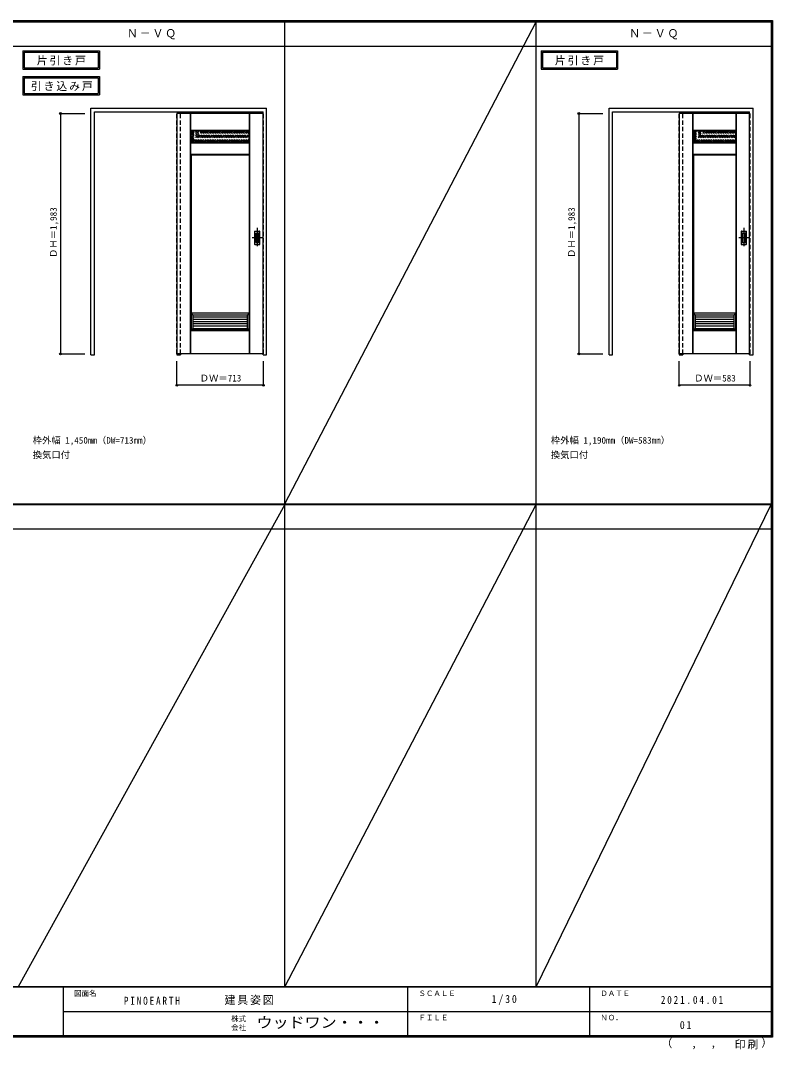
# Model space of a CAD drawing. Units: millimetres, scale not verified. Extents: x -6000 to 5700, y -4307 to 4175.
# Drawn here: x -502 to 5700, y -4307 to 4175 of the extents above; entities that cross this region are included whole.
import ezdxf
from ezdxf.enums import TextEntityAlignment as Align

# ---------------------------------------------------------------- set-up
doc = ezdxf.new("R2010")
doc.units = ezdxf.units.MM
doc.header["$LTSCALE"] = 30
doc.header["$PDMODE"] = 32
doc.header["$PDSIZE"] = 15
doc.linetypes.add('CHAIN1', pattern=[8, 5, -1, 1, -1])
doc.linetypes.add('DASHED1', pattern=[1.8, 1.2, -0.6])
for name, color, linetype in [('0-1_通り芯', 4, 'CHAIN1'), ('0-2_扉', 4, 'DASHED1'), ('0-3_仕上げ', 7, 'Continuous'), ('0-4_枠', 3, 'Continuous'), ('0-6_引手', 3, 'Continuous'), ('0-A_文字', 7, 'Continuous'), ('0-B_寸法', 7, 'Continuous'), ('0-C_ハッチ', 4, 'DASHED1'), ('F-1_枠', 6, 'Continuous'), ('F-A_文字', 7, 'Continuous')]:
    doc.layers.add(name, color=color, linetype=linetype)
doc.styles.add('ＭＳ ゴシック', font='')
doc.styles.get('ＭＳ ゴシック').set_extended_font_data('MS Gothic')

msp = doc.modelspace()

# ---------------------------------------------------------------- linework, layer by layer
at = {"layer": '0-1_通り芯'}
for p, q in [((1450, 2465), (1450, 2303)), ((5464, 2465), (5464, 2303)), ((1491, 2384), (1409, 2384)), ((5505, 2384), (5423, 2384))]:
    msp.add_line(p, q, dxfattribs=at)
at = {"layer": '0-2_扉', "color": 3, "linetype": 'Continuous'}
for p, q in [((1498, 3409.5), (788, 3409.5)), ((788, 3409.5), (788, 1426.5)), ((5512, 3409.5), (4932, 3409.5)), ((4932, 3409.5), (4932, 1426.5)), ((1498, 1426.5), (788, 1426.5)), ((5512, 1426.5), (4932, 1426.5))]:
    msp.add_line(p, q, dxfattribs=at)
at = {"layer": '0-2_扉'}
for p, q in [((788, 3409.5), (788, 3405.5)), ((1498, 3409.5), (1501, 3409.5)), ((4932, 3409.5), (4932, 3405.5)), ((5512, 3409.5), (5515, 3409.5))]:
    msp.add_line(p, q, dxfattribs=at)
for points in [[(1498, 1426.5), (1501, 1426.5), (1501, 3409.5)], [(5512, 1426.5), (5515, 1426.5), (5515, 3409.5)]]:
    msp.add_lwpolyline(points, dxfattribs=at)
at = {"layer": '0-3_仕上げ'}
for p, q in [((900, 1426.5), (900, 3409.5)), ((901.5, 3266.5), (901.5, 3409.5)), ((903, 3268), (903, 3409.5)), ((1386, 3268), (1386, 3409.5)), ((1387.5, 3266.5), (1387.5, 3409.5)), ((1389, 1426.5), (1389, 3409.5)), ((5044, 1426.5), (5044, 3409.5)), ((5045.5, 3266.5), (5045.5, 3409.5)), ((5047, 3268), (5047, 3409.5)), ((5400, 3268), (5400, 3409.5)), ((5401.5, 3266.5), (5401.5, 3409.5)), ((5403, 1426.5), (5403, 3409.5)), ((903, 3268), (901.5, 3266.5)), ((904, 3264), (901.5, 3266.5)), ((1386, 3268), (903, 3268)), ((5047, 3268), (5045.5, 3266.5)), ((5048, 3264), (5045.5, 3266.5)), ((5400, 3268), (5047, 3268)), ((901.5, 3071.5), (901.5, 3166.5)), ((903, 3073), (903, 3165)), ((1386, 3165), (903, 3165)), ((1385, 3169), (1387.5, 3166.5)), ((1386, 3165), (1387.5, 3166.5)), ((1386, 3073), (1386, 3165)), ((1387.5, 3071.5), (1387.5, 3166.5)), ((5045.5, 3071.5), (5045.5, 3166.5)), ((5047, 3073), (5047, 3165)), ((5400, 3165), (5047, 3165)), ((5399, 3169), (5401.5, 3166.5)), ((5400, 3165), (5401.5, 3166.5)), ((5400, 3073), (5400, 3165)), ((5401.5, 3071.5), (5401.5, 3166.5)), ((903, 3073), (901.5, 3071.5)), ((904, 3069), (901.5, 3071.5)), ((903, 3073), (1386, 3073)), ((5047, 3073), (5045.5, 3071.5)), ((5048, 3069), (5045.5, 3071.5)), ((5047, 3073), (5400, 3073)), ((904, 1762), (919, 1747)), ((904, 1762), (904, 1622)), ((1385, 1762), (904, 1762)), ((1370, 1747), (1385, 1762)), ((1385, 1622), (1385, 1762)), ((5048, 1762), (5063, 1747)), ((5048, 1762), (5048, 1622)), ((5399, 1762), (5048, 1762)), ((5384, 1747), (5399, 1762)), ((5399, 1622), (5399, 1762)), ((901.5, 1426.5), (901.5, 1619.5)), ((1386, 1618), (903, 1618)), ((903, 1426.5), (903, 1618)), ((919, 1637), (904, 1622)), ((904, 1622), (1385, 1622)), ((1385, 1622), (1370, 1637)), ((1385, 1622), (1387.5, 1619.5)), ((1386, 1618), (1387.5, 1619.5)), ((1386, 1426.5), (1386, 1618)), ((1387.5, 1426.5), (1387.5, 1619.5)), ((5045.5, 1426.5), (5045.5, 1619.5)), ((5400, 1618), (5047, 1618)), ((5047, 1426.5), (5047, 1618)), ((5063, 1637), (5048, 1622)), ((5048, 1622), (5399, 1622)), ((5399, 1622), (5384, 1637)), ((5399, 1622), (5401.5, 1619.5)), ((5400, 1618), (5401.5, 1619.5)), ((5400, 1426.5), (5400, 1618)), ((5401.5, 1426.5), (5401.5, 1619.5))]:
    msp.add_line(p, q, dxfattribs=at)
at = {"layer": '0-3_仕上げ', "color": 3}
for p, q in [((1385, 3264), (904, 3264)), ((904, 3169), (904, 3264)), ((1385, 3169), (1385, 3264)), ((5399, 3264), (5048, 3264)), ((5048, 3169), (5048, 3264)), ((5399, 3169), (5399, 3264)), ((1385, 3169), (904, 3169)), ((5399, 3169), (5048, 3169)), ((904, 3069), (904, 1622)), ((904, 3069), (1385, 3069)), ((1385, 3069), (1385, 1622)), ((5048, 3069), (5048, 1622)), ((5048, 3069), (5399, 3069)), ((5399, 3069), (5399, 1622)), ((919, 1747), (919, 1637)), ((1370, 1747), (919, 1747)), ((1370, 1728.67), (919, 1728.67)), ((1370, 1710.33), (919, 1710.33)), ((1370, 1637), (1370, 1747)), ((5063, 1747), (5063, 1637)), ((5384, 1747), (5063, 1747)), ((5384, 1728.67), (5063, 1728.67)), ((5384, 1710.33), (5063, 1710.33)), ((5384, 1637), (5384, 1747)), ((1385, 1622), (904, 1622)), ((1370, 1692), (919, 1692)), ((1370, 1673.67), (919, 1673.67)), ((1370, 1655.33), (919, 1655.33)), ((919, 1637), (1370, 1637)), ((5399, 1622), (5048, 1622)), ((5384, 1692), (5063, 1692)), ((5384, 1673.67), (5063, 1673.67)), ((5384, 1655.33), (5063, 1655.33)), ((5063, 1637), (5384, 1637))]:
    msp.add_line(p, q, dxfattribs=at)
at = {"layer": '0-3_仕上げ'}
for points in [[(1386, 3268), (1387.5, 3266.5), (1385, 3264)], [(5400, 3268), (5401.5, 3266.5), (5399, 3264)], [(903, 3165), (901.5, 3166.5), (904, 3169)], [(5047, 3165), (5045.5, 3166.5), (5048, 3169)], [(1386, 3073), (1387.5, 3071.5), (1385, 3069)], [(5400, 3073), (5401.5, 3071.5), (5399, 3069)], [(903, 1618), (901.5, 1619.5), (904, 1622)], [(5047, 1618), (5045.5, 1619.5), (5048, 1622)]]:
    msp.add_lwpolyline(points, dxfattribs=at)
at = {"layer": '0-4_枠'}
for p, q in [((78, 1418), (78, 3453)), ((78, 3453), (1528, 3453)), ((108, 3423), (1498, 3423)), ((108, 1418), (108, 3423)), ((1498, 1418), (1498, 3423)), ((1528, 1418), (1528, 3453)), ((4352, 1418), (4352, 3453)), ((4352, 3453), (5542, 3453)), ((4382, 3423), (5512, 3423)), ((4382, 1418), (4382, 3423)), ((5512, 1418), (5512, 3423)), ((5542, 1418), (5542, 3453)), ((78, 1418), (108, 1418)), ((788, 1426.5), (788, 1418)), ((788, 1418), (818, 1418)), ((818, 1426.5), (818, 1418)), ((1498, 1418), (1528, 1418)), ((4352, 1418), (4382, 1418)), ((4932, 1426.5), (4932, 1418)), ((4932, 1418), (4962, 1418)), ((4962, 1426.5), (4962, 1418)), ((5512, 1418), (5542, 1418))]:
    msp.add_line(p, q, dxfattribs=at)
at = {"layer": '0-4_枠', "color": 4, "linetype": 'DASHED1'}
for p, q in [((788, 1426.5), (788, 3423)), ((818, 1426.5), (818, 3423)), ((4932, 1426.5), (4932, 3423)), ((4962, 1426.5), (4962, 3423))]:
    msp.add_line(p, q, dxfattribs=at)
at = {"layer": '0-6_引手'}
for p, q in [((1429, 2437.5), (1429, 2330.5)), ((1430.5, 2439), (1469.5, 2439)), ((1471, 2330.5), (1471, 2437.5)), ((5443, 2437.5), (5443, 2330.5)), ((5444.5, 2439), (5483.5, 2439)), ((5485, 2330.5), (5485, 2437.5)), ((1430.5, 2329), (1469.5, 2329)), ((5444.5, 2329), (5483.5, 2329))]:
    msp.add_line(p, q, dxfattribs=at)
at = {"layer": '0-6_引手', "color": 7}
for p, q in [((1437.5, 2421.5), (1437.5, 2346.5)), ((1439, 2423), (1461, 2423)), ((1462.5, 2346.5), (1462.5, 2421.5)), ((5451.5, 2421.5), (5451.5, 2346.5)), ((5453, 2423), (5475, 2423)), ((5476.5, 2346.5), (5476.5, 2421.5)), ((1439, 2345), (1461, 2345)), ((5453, 2345), (5475, 2345))]:
    msp.add_line(p, q, dxfattribs=at)
at = {"layer": '0-6_引手'}
for centre, start, end in [((1430.5, 2437.5), 90, 180), ((1469.5, 2437.5), 0, 90), ((5444.5, 2437.5), 90, 180), ((5483.5, 2437.5), 0, 90), ((1430.5, 2330.5), 180, 270), ((1469.5, 2330.5), 270, 0), ((5444.5, 2330.5), 180, 270), ((5483.5, 2330.5), 270, 0)]:
    msp.add_arc(centre, 1.5, start, end, dxfattribs=at)
at = {"layer": '0-6_引手', "color": 7}
for centre, start, end in [((1439, 2421.5), 90, 180), ((1461, 2421.5), 0, 90), ((5453, 2421.5), 90, 180), ((5475, 2421.5), 0, 90), ((1439, 2346.5), 180, 270), ((1461, 2346.5), 270, 0), ((5453, 2346.5), 180, 270), ((5475, 2346.5), 270, 0)]:
    msp.add_arc(centre, 1.5, start, end, dxfattribs=at)
at = {"layer": '0-A_文字'}
for p, q in [((-482, 3925), (-482, 3775)), ((-472, 3915), (-472, 3785)), ((-472, 3915), (139.03, 3915)), ((139.03, 3915), (139.03, 3785)), ((3792, 3925), (3792, 3775)), ((3802, 3915), (3802, 3785)), ((3802, 3915), (4413.03, 3915)), ((4413.03, 3915), (4413.03, 3785)), ((-482, 3775), (149.03, 3775)), ((-472, 3785), (139.03, 3785)), ((3792, 3775), (4423.03, 3775)), ((3802, 3785), (4413.03, 3785)), ((-482, 3713.53), (-482, 3563.53)), ((-472, 3703.53), (-472, 3573.53)), ((-472, 3703.53), (139.03, 3703.53)), ((139.03, 3703.53), (139.03, 3573.53)), ((-482, 3563.53), (149.03, 3563.53)), ((-472, 3573.53), (139.03, 3573.53))]:
    msp.add_line(p, q, dxfattribs=at)
for points in [[(-482, 3925), (149.03, 3925), (149.03, 3775)], [(3792, 3925), (4423.03, 3925), (4423.03, 3775)], [(-482, 3713.53), (149.03, 3713.53), (149.03, 3563.53)]]:
    msp.add_lwpolyline(points, dxfattribs=at)
at = {"layer": '0-B_寸法', "color": 4}
for p, q in [((-172, 3409.5), (-172, 1426.5)), ((-172, 3409.5), (28, 3409.5)), ((4102, 3409.5), (4102, 1426.5)), ((4102, 3409.5), (4302, 3409.5)), ((-172, 1426.5), (28, 1426.5)), ((1501, 1168), (1501, 1368)), ((4102, 1426.5), (4302, 1426.5)), ((5515, 1168), (5515, 1368))]:
    msp.add_line(p, q, dxfattribs=at)
for points in [[(1501, 1168), (788, 1168), (788, 1368)], [(5515, 1168), (4932, 1168), (4932, 1368)]]:
    msp.add_lwpolyline(points, dxfattribs=at)
at = {"layer": '0-B_寸法'}
for p in [(-172, 3409.5), (4102, 3409.5), (-172, 1426.5), (4102, 1426.5), (788, 1168), (1501, 1168), (4932, 1168), (5515, 1168)]:
    msp.add_point(p, dxfattribs=at)
at = {"layer": '0-C_ハッチ'}
for p, q in [((904, 3243.2), (924.8, 3264)), ((904, 3229.06), (938.94, 3264)), ((904, 3200.77), (967.23, 3264)), ((904, 3186.63), (981.37, 3264)), ((904, 3172.49), (995.51, 3264)), ((904, 3214.92), (953.08, 3264)), ((904, 3257.34), (910.66, 3264)), ((914.65, 3169), (1009.65, 3264)), ((928.79, 3169), (1023.79, 3264)), ((942.94, 3169), (1037.94, 3264)), ((957.08, 3169), (1052.08, 3264)), ((971.22, 3169), (1066.22, 3264)), ((985.36, 3169), (1080.36, 3264)), ((999.5, 3169), (1094.5, 3264)), ((1013.65, 3169), (1108.65, 3264)), ((1027.79, 3169), (1122.79, 3264)), ((1041.93, 3169), (1136.93, 3264)), ((1056.07, 3169), (1151.07, 3264)), ((1070.22, 3169), (1165.22, 3264)), ((1084.36, 3169), (1179.36, 3264)), ((1098.5, 3169), (1193.5, 3264)), ((1112.64, 3169), (1207.64, 3264)), ((1126.78, 3169), (1221.78, 3264)), ((1140.93, 3169), (1235.93, 3264)), ((1155.07, 3169), (1250.07, 3264)), ((1169.21, 3169), (1264.21, 3264)), ((1183.35, 3169), (1278.35, 3264)), ((1197.49, 3169), (1292.49, 3264)), ((1211.64, 3169), (1306.64, 3264)), ((1225.78, 3169), (1320.78, 3264)), ((1239.92, 3169), (1334.92, 3264)), ((1254.06, 3169), (1349.06, 3264)), ((1268.21, 3169), (1363.21, 3264)), ((1282.35, 3169), (1377.35, 3264)), ((1296.49, 3169), (1385, 3257.51)), ((1310.63, 3169), (1385, 3243.37)), ((1324.77, 3169), (1385, 3229.23)), ((5048, 3182.42), (5129.58, 3264)), ((5048, 3196.56), (5115.44, 3264)), ((5048, 3210.71), (5101.29, 3264)), ((5048, 3224.85), (5087.15, 3264)), ((5048, 3238.99), (5073.01, 3264)), ((5048, 3253.13), (5058.87, 3264)), ((5048.72, 3169), (5143.72, 3264)), ((5062.86, 3169), (5157.86, 3264)), ((5077.01, 3169), (5172.01, 3264)), ((5091.15, 3169), (5186.15, 3264)), ((5105.29, 3169), (5200.29, 3264)), ((5119.43, 3169), (5214.43, 3264)), ((5133.57, 3169), (5228.57, 3264)), ((5147.72, 3169), (5242.72, 3264)), ((5161.86, 3169), (5256.86, 3264)), ((5176, 3169), (5271, 3264)), ((5190.14, 3169), (5285.14, 3264)), ((5204.28, 3169), (5299.28, 3264)), ((5218.43, 3169), (5313.43, 3264)), ((5232.57, 3169), (5327.57, 3264)), ((5246.71, 3169), (5341.71, 3264)), ((5260.85, 3169), (5355.85, 3264)), ((5274.99, 3169), (5369.99, 3264)), ((5289.14, 3169), (5384.14, 3264)), ((5303.28, 3169), (5398.28, 3264)), ((5317.42, 3169), (5399, 3250.58)), ((5331.56, 3169), (5399, 3236.44)), ((1338.92, 3169), (1385, 3215.08)), ((1353.06, 3169), (1385, 3200.94)), ((1367.2, 3169), (1385, 3186.8)), ((1381.34, 3169), (1385, 3172.66)), ((5345.71, 3169), (5399, 3222.29)), ((5359.85, 3169), (5399, 3208.15)), ((5373.99, 3169), (5399, 3194.01)), ((5388.13, 3169), (5399, 3179.87))]:
    msp.add_line(p, q, dxfattribs=at)
at = {"layer": 'F-1_枠'}
for p, q in [((-6000, 4175), (5700, 4175)), ((-6000, 4170), (5700, 4170)), ((-6000, 4165), (5700, 4165)), ((1678, -3790), (1678, 4175)), ((3752, -3790), (3752, 4175)), ((5690, 4175), (5690, -4205)), ((5695, 4175), (5695, -4205)), ((5700, 4175), (5700, -4205)), ((-6000, 3965), (5700, 3965)), ((-6000, 190.5), (5700, 190.5)), ((-6000, 187.5), (5700, 187.5)), ((-6000, 184.5), (5700, 184.5)), ((-6000, -15.5), (5700, -15.5)), ((5700, -3790), (-6000, -3790)), ((5700, -3795), (-6000, -3795)), ((-150, -3795), (-150, -4195)), ((2690, -3795), (2690, -4195)), ((4190, -3795), (4190, -4195)), ((-150, -3995), (5690, -3995.01)), ((5700, -4195), (-6000, -4195)), ((5700, -4200), (-6000, -4200)), ((5700, -4205), (-6000, -4205))]:
    msp.add_line(p, q, dxfattribs=at)
at = {"layer": 'F-A_文字'}
for p, q in [((1678, 190.5), (3752, 4165)), ((1678, 184.5), (-522, -3790)), ((1678, -3790), (3752, 184.5)), ((3752, -3790), (5690, 184.5))]:
    msp.add_line(p, q, dxfattribs=at)

# ---------------------------------------------------------------- texts
at = {"layer": '0-A_文字', "style": 'ＭＳ ゴシック'}
for s, p in [('枠外幅 1,450mm（DW=713mm）', (-402, 670.5)), ('枠外幅 1,190mm（DW=583mm）', (3872, 670.5)), ('換気口付', (-402, 550.5)), ('換気口付', (3872, 550.5))]:
    msp.add_text(s, height=54.99, dxfattribs=at).set_placement(p, align=Align.BOTTOM_LEFT)
at = {"layer": '0-A_文字', "char_height": 65.98, "attachment_point": 7, "style": 'ＭＳ ゴシック'}
for s, insert in [('\\T1.17;Ｎ－ＶＱ', (375.5, 4020)), ('\\T1.17;Ｎ－ＶＱ', (4518.5, 4020)), ('\\T1.17;片引き戸', (-368.98, 3805)), ('\\T1.17;片引き戸', (3905.02, 3805)), ('\\T1.17;引き込み戸', (-417.34, 3593.53))]:
    msp.add_mtext(s, dxfattribs=dict(at, insert=insert))
at = {"layer": '0-B_寸法', "style": 'ＭＳ ゴシック'}
for p in [(-187, 2217.75), (4087, 2217.75)]:
    msp.add_text('ＤＨ＝1,983', height=54.99, rotation=90, dxfattribs=at).set_placement(p, align=Align.BOTTOM_LEFT)
for s, p in [('ＤＷ＝713', (975.75, 1183)), ('ＤＷ＝583', (5054.75, 1183))]:
    msp.add_text(s, height=54.99, dxfattribs=at).set_placement(p, align=Align.BOTTOM_LEFT)
at = {"layer": 'F-A_文字', "style": 'ＭＳ ゴシック'}
for s, height, p in [('図面名', 43.99, (-60, -3880)), ('ＳＣＡＬＥ', 43.99, (2780, -3880)), ('ＤＡＴＥ', 43.99, (4280, -3880)), ('株式', 43.99, (1235, -4089)), ('ＦＩＬＥ', 43.99, (2780, -4080)), ('ＮＯ．', 43.99, (4280, -4080)), ('会社', 43.99, (1235, -4161)), ('（', 65.98, (4784.03, -4308.31)), ('）', 65.98, (5608.4, -4304.13)), (',', 65.98, (5031.28, -4308.31)), (',', 65.98, (5190.2, -4305.53))]:
    msp.add_text(s, height=height, dxfattribs=at).set_placement(p, align=Align.BOTTOM_LEFT)
at = {"layer": 'F-A_文字', "style": 'ＭＳ ゴシック', "width": 1.1}
msp.add_text('ウッドワン・・・', height=87.98, dxfattribs=at).set_placement((1445, -4155), align=Align.BOTTOM_LEFT)
at = {"layer": 'F-A_文字', "char_height": 65.98, "attachment_point": 7, "style": 'ＭＳ ゴシック'}
for s, insert in [('\\T1.39;\\W0.85;PINOEARTH', (350, -3940)), ('\\T1.17;建具姿図', (1180.42, -3940)), ('\\T1.38;\\W0.9;1/30', (3383.75, -3940)), ('\\T1.39;\\W0.85;2021.04.01', (4778.75, -3932.5)), ('\\T1.36;\\W0.9;01', (4936.25, -4140)), ('\\T1.17;印刷', (5388.15, -4306.92))]:
    msp.add_mtext(s, dxfattribs=dict(at, insert=insert))

doc.saveas('drawing.dxf')
